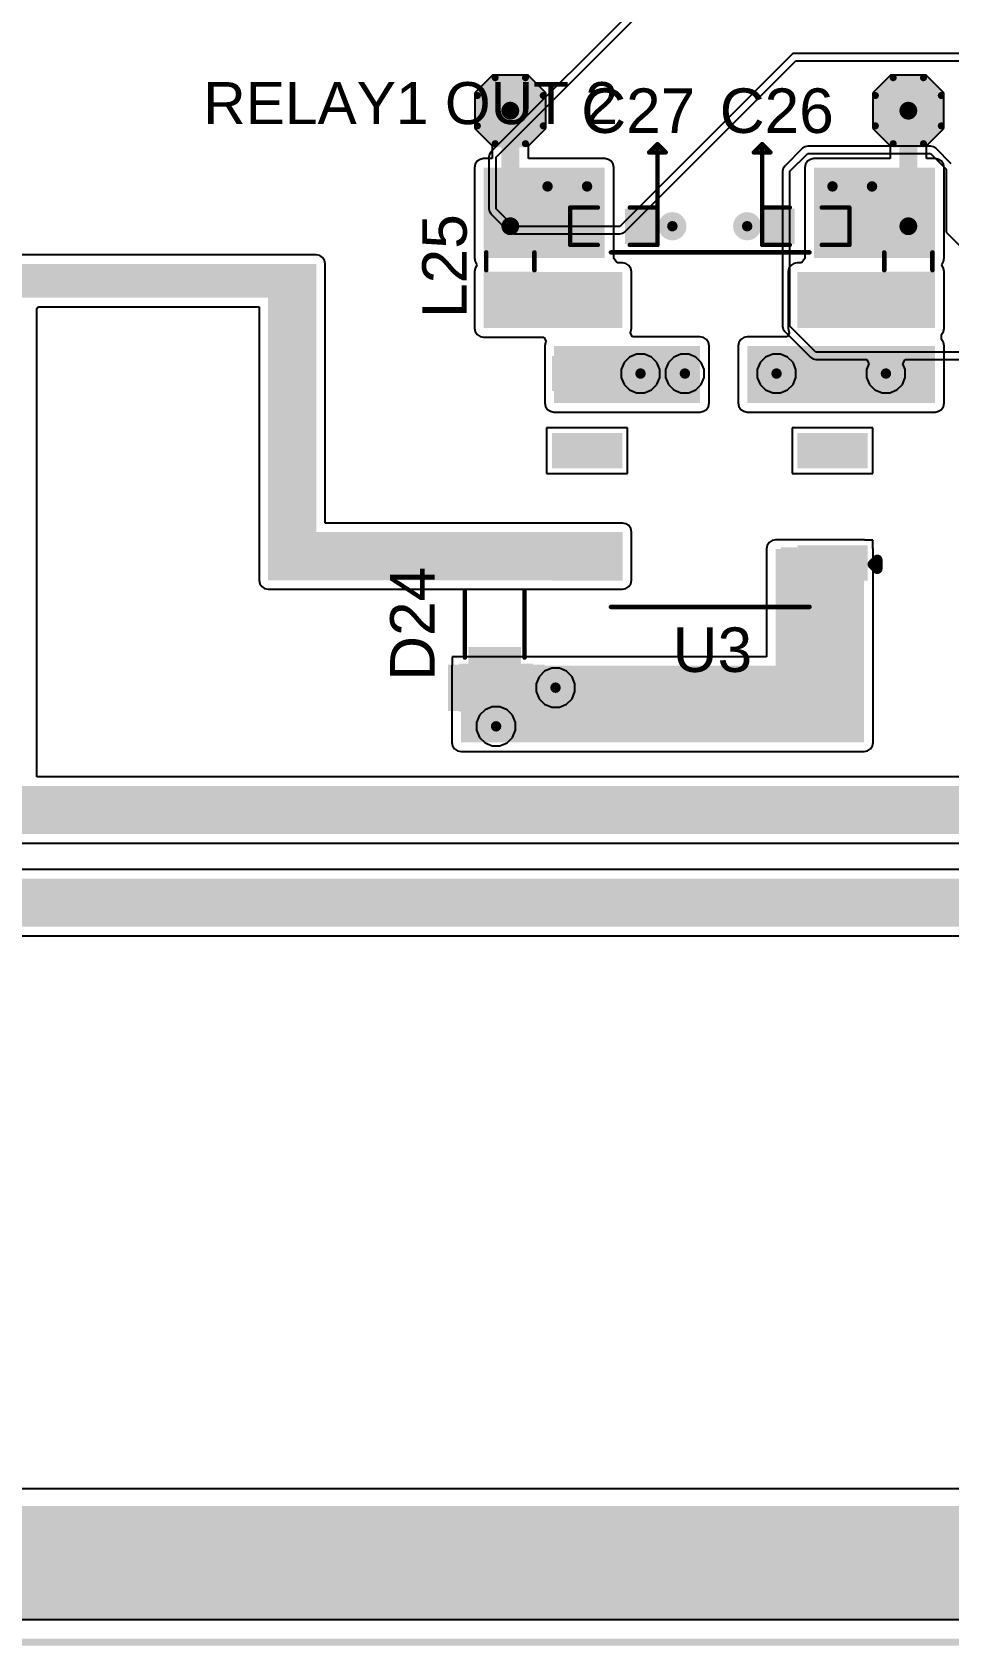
# Model space of a CAD drawing. Header units: millimetres. Extents: x 0 to 174, y 0 to 132.
# Drawn here: x 59.03 to 85.18, y -0.1 to 45.9 of the extents above; entities that cross this region are included whole.
import ezdxf

# ---------------------------------------------------------------- set-up
doc = ezdxf.new("R2010")
doc.units = ezdxf.units.MM
for name, color, linetype in [('BottomLayer', 5, 'Continuous'), ('BottomSolder', 6, 'Continuous'), ('Mechanical2', 216, 'Continuous'), ('TopLayer', 1, 'Continuous'), ('TopOverlay', 2, 'Continuous'), ('TopPaste', 8, 'Continuous'), ('TopSolder', 216, 'Continuous'), ('ViaHoleLayer', 16, 'Continuous')]:
    doc.layers.add(name, color=color, linetype=linetype)
doc.styles.add('Arial', font='', dxfattribs={"height": 0.2})
doc.styles.get('Arial').set_extended_font_data('Arial')

# ---------------------------------------------------------------- blocks, each defined once
blk = doc.blocks.new('G6K_2F_Y_DC12_10')
at = {"layer": 'TopLayer'}
for points in [[(-4.4, 3.4), (-4.4, 4.2), (-2.6, 4.2), (-2.6, 3.4)], [(2.6, 3.4), (2.6, 4.2), (4.4, 4.2), (4.4, 3.4)], [(-4.4, 0.2), (-4.4, 1), (-2.6, 1), (-2.6, 0.2)], [(2.6, 0.2), (2.6, 1), (4.4, 1), (4.4, 0.2)], [(-4.4, -2), (-4.4, -1.2), (-2.6, -1.2), (-2.6, -2)], [(2.6, -2), (2.6, -1.2), (4.4, -1.2), (4.4, -2)], [(-4.4, -4.2), (-4.4, -3.4), (-2.6, -3.4), (-2.6, -4.2)], [(2.6, -4.2), (2.6, -3.4), (4.4, -3.4), (4.4, -4.2)]]:
    blk.add_hatch(color=1, dxfattribs=at).paths.add_polyline_path(points)
at = {"layer": 'TopOverlay'}
blk.add_hatch(color=2, dxfattribs=at).paths.add_polyline_path([(-2.489, 3.353), (-2.032, 3.353), (-2.032, 4.267), (-2.489, 4.267)])
at = {"layer": 'TopPaste'}
for points in [[(-4.4, 3.4), (-4.4, 4.2), (-2.6, 4.2), (-2.6, 3.4)], [(2.6, 3.4), (2.6, 4.2), (4.4, 4.2), (4.4, 3.4)], [(-4.4, 0.2), (-4.4, 1), (-2.6, 1), (-2.6, 0.2)], [(2.6, 0.2), (2.6, 1), (4.4, 1), (4.4, 0.2)], [(-4.4, -2), (-4.4, -1.2), (-2.6, -1.2), (-2.6, -2)], [(2.6, -2), (2.6, -1.2), (4.4, -1.2), (4.4, -2)], [(-4.4, -4.2), (-4.4, -3.4), (-2.6, -3.4), (-2.6, -4.2)], [(2.6, -4.2), (2.6, -3.4), (4.4, -3.4), (4.4, -4.2)]]:
    blk.add_hatch(color=8, dxfattribs=at).paths.add_polyline_path(points)
at = {"layer": 'TopSolder'}
for points in [[(-4.502, 3.298), (-4.502, 4.302), (-2.498, 4.302), (-2.498, 3.298)], [(2.498, 3.298), (2.498, 4.302), (4.502, 4.302), (4.502, 3.298)], [(-4.502, 0.098), (-4.502, 1.102), (-2.498, 1.102), (-2.498, 0.098)], [(2.498, 0.098), (2.498, 1.102), (4.502, 1.102), (4.502, 0.098)], [(-4.502, -2.102), (-4.502, -1.098), (-2.498, -1.098), (-2.498, -2.102)], [(2.498, -2.102), (2.498, -1.098), (4.502, -1.098), (4.502, -2.102)], [(-4.502, -4.302), (-4.502, -3.298), (-2.498, -3.298), (-2.498, -4.302)], [(2.498, -4.302), (2.498, -3.298), (4.502, -3.298), (4.502, -4.302)]]:
    blk.add_hatch(color=216, dxfattribs=at).paths.add_polyline_path(points)
at = {"layer": 'TopOverlay'}
for points, const_width in [([(2.819, 5.055), (-2.845, 5.055)], 0.127), ([(-4.651, 3.838), (-4.778, 3.965)], 0.3), ([(-4.778, 3.965), (-4.778, 3.711)], 0.3), ([(-4.651, 3.838), (-4.778, 3.711)], 0.3), ([(2.819, -5.055), (-2.845, -5.055)], 0.127)]:
    blk.add_lwpolyline(points, dxfattribs=dict(at, const_width=const_width))
for points, const_width in [([(-2.877, 5.055, 1), (-2.813, 5.055, 1)], 0.0635), ([(2.788, 5.055, 1), (2.851, 5.055, 1)], 0.0635), ([(-4.853, 3.965, 1), (-4.703, 3.965, 1)], 0.15), ([(-4.853, 3.965, 1), (-4.703, 3.965, 1)], 0.15), ([(-4.853, 3.711, 1), (-4.703, 3.711, 1)], 0.15), ([(-4.853, 3.711, 1), (-4.703, 3.711, 1)], 0.15), ([(-4.726, 3.838, 1), (-4.576, 3.838, 1)], 0.15), ([(-4.726, 3.838, 1), (-4.576, 3.838, 1)], 0.15), ([(-2.877, -5.055, 1), (-2.813, -5.055, 1)], 0.0635), ([(2.788, -5.055, 1), (2.851, -5.055, 1)], 0.0635)]:
    blk.add_lwpolyline(points, format="xyb", close=True, dxfattribs=dict(at, const_width=const_width))
blk = doc.blocks.new('T__________25')
at = {"layer": 'TopLayer'}
blk.add_hatch(color=1, dxfattribs=at).paths.add_polyline_path([(0.381, 0.762), (-0.381, 0.762), (-0.762, 0.381), (-0.762, -0.381), (-0.381, -0.762), (0.381, -0.762), (0.762, -0.381), (0.762, 0.381)])
at = {"layer": 'TopPaste'}
blk.add_hatch(color=8, dxfattribs=at).paths.add_polyline_path([(0.381, 0.762), (-0.381, 0.762), (-0.762, 0.381), (-0.762, -0.381), (-0.381, -0.762), (0.381, -0.762), (0.762, -0.381), (0.762, 0.381)])
at = {"layer": 'TopSolder'}
blk.add_hatch(color=216, dxfattribs=at).paths.add_polyline_path([(0.432, 0.864), (-0.432, 0.864), (-0.864, 0.432), (-0.864, -0.432), (-0.432, -0.864), (0.432, -0.864), (0.864, -0.432), (0.864, 0.432)])
at = {"layer": 'TopOverlay', "const_width": 0.2}
for points in [[(-0.94, 0.432), (-0.432, 0.94)], [(-0.432, 0.94), (0.432, 0.94)], [(0.432, 0.94), (0.94, 0.432)], [(-0.94, -0.432), (-0.94, 0.432)], [(0.94, -0.432), (0.94, 0.432)], [(-0.94, -0.432), (-0.432, -0.94)], [(0.432, -0.94), (0.94, -0.432)], [(-0.432, -0.94), (0.432, -0.94)]]:
    blk.add_lwpolyline(points, dxfattribs=at)
at = {"layer": 'TopOverlay', "const_width": 0.1}
for points in [[(-0.482, 0.94, 1), (-0.382, 0.94, 1)], [(-0.482, 0.94, 1), (-0.382, 0.94, 1)], [(0.382, 0.94, 1), (0.482, 0.94, 1)], [(0.382, 0.94, 1), (0.482, 0.94, 1)], [(-0.99, 0.432, 1), (-0.89, 0.432, 1)], [(-0.99, 0.432, 1), (-0.89, 0.432, 1)], [(0.89, 0.432, 1), (0.99, 0.432, 1)], [(0.89, 0.432, 1), (0.99, 0.432, 1)], [(-0.99, -0.432, 1), (-0.89, -0.432, 1)], [(-0.99, -0.432, 1), (-0.89, -0.432, 1)], [(0.89, -0.432, 1), (0.99, -0.432, 1)], [(0.89, -0.432, 1), (0.99, -0.432, 1)], [(-0.482, -0.94, 1), (-0.382, -0.94, 1)], [(-0.482, -0.94, 1), (-0.382, -0.94, 1)], [(0.382, -0.94, 1), (0.482, -0.94, 1)], [(0.382, -0.94, 1), (0.482, -0.94, 1)]]:
    blk.add_lwpolyline(points, format="xyb", close=True, dxfattribs=at)
blk = doc.blocks.new('T__________28')
at = {"layer": 'TopLayer'}
blk.add_hatch(color=1, dxfattribs=at).paths.add_polyline_path([(0.381, 0.762), (-0.381, 0.762), (-0.762, 0.381), (-0.762, -0.381), (-0.381, -0.762), (0.381, -0.762), (0.762, -0.381), (0.762, 0.381)])
at = {"layer": 'TopPaste'}
blk.add_hatch(color=8, dxfattribs=at).paths.add_polyline_path([(0.381, 0.762), (-0.381, 0.762), (-0.762, 0.381), (-0.762, -0.381), (-0.381, -0.762), (0.381, -0.762), (0.762, -0.381), (0.762, 0.381)])
at = {"layer": 'TopSolder'}
blk.add_hatch(color=216, dxfattribs=at).paths.add_polyline_path([(0.432, 0.864), (-0.432, 0.864), (-0.864, 0.432), (-0.864, -0.432), (-0.432, -0.864), (0.432, -0.864), (0.864, -0.432), (0.864, 0.432)])
at = {"layer": 'TopOverlay', "const_width": 0.2}
for points in [[(-0.94, 0.432), (-0.432, 0.94)], [(-0.432, 0.94), (0.432, 0.94)], [(0.432, 0.94), (0.94, 0.432)], [(-0.94, -0.432), (-0.94, 0.432)], [(0.94, -0.432), (0.94, 0.432)], [(-0.94, -0.432), (-0.432, -0.94)], [(0.432, -0.94), (0.94, -0.432)], [(-0.432, -0.94), (0.432, -0.94)]]:
    blk.add_lwpolyline(points, dxfattribs=at)
at = {"layer": 'TopOverlay', "const_width": 0.1}
for points in [[(-0.482, 0.94, 1), (-0.382, 0.94, 1)], [(-0.482, 0.94, 1), (-0.382, 0.94, 1)], [(0.382, 0.94, 1), (0.482, 0.94, 1)], [(0.382, 0.94, 1), (0.482, 0.94, 1)], [(-0.99, 0.432, 1), (-0.89, 0.432, 1)], [(-0.99, 0.432, 1), (-0.89, 0.432, 1)], [(0.89, 0.432, 1), (0.99, 0.432, 1)], [(0.89, 0.432, 1), (0.99, 0.432, 1)], [(-0.99, -0.432, 1), (-0.89, -0.432, 1)], [(-0.99, -0.432, 1), (-0.89, -0.432, 1)], [(0.89, -0.432, 1), (0.99, -0.432, 1)], [(0.89, -0.432, 1), (0.99, -0.432, 1)], [(-0.482, -0.94, 1), (-0.382, -0.94, 1)], [(-0.482, -0.94, 1), (-0.382, -0.94, 1)], [(0.382, -0.94, 1), (0.482, -0.94, 1)], [(0.382, -0.94, 1), (0.482, -0.94, 1)]]:
    blk.add_lwpolyline(points, format="xyb", close=True, dxfattribs=at)
blk = doc.blocks.new('I___0805_58')
at = {"layer": 'TopLayer'}
for points in [[(-1.6, 0.66), (-0.4, 0.66), (-0.4, -0.66), (-1.6, -0.66)], [(0.4, 0.66), (1.6, 0.66), (1.6, -0.66), (0.4, -0.66)]]:
    blk.add_hatch(color=1, dxfattribs=at).paths.add_polyline_path(points)
at = {"layer": 'TopPaste'}
for points in [[(-1.6, 0.66), (-0.4, 0.66), (-0.4, -0.66), (-1.6, -0.66)], [(0.4, 0.66), (1.6, 0.66), (1.6, -0.66), (0.4, -0.66)]]:
    blk.add_hatch(color=8, dxfattribs=at).paths.add_polyline_path(points)
at = {"layer": 'TopSolder'}
for points in [[(-1.702, 0.762), (-0.298, 0.762), (-0.298, -0.762), (-1.702, -0.762)], [(0.298, 0.762), (1.702, 0.762), (1.702, -0.762), (0.298, -0.762)]]:
    blk.add_hatch(color=216, dxfattribs=at).paths.add_polyline_path(points)
at = {"layer": 'TopOverlay', "const_width": 0.127}
for points in [[(-0.254, 0.686), (0.254, 0.686)], [(-0.254, -0.686), (0.254, -0.686)]]:
    blk.add_lwpolyline(points, dxfattribs=at)
at = {"layer": 'TopOverlay', "const_width": 0.0635}
for points in [[(-0.286, 0.686, 1), (-0.222, 0.686, 1)], [(0.222, 0.686, 1), (0.286, 0.686, 1)], [(-0.286, -0.686, 1), (-0.222, -0.686, 1)], [(0.222, -0.686, 1), (0.286, -0.686, 1)]]:
    blk.add_lwpolyline(points, format="xyb", close=True, dxfattribs=at)
blk = doc.blocks.new('I___0805_59')
at = {"layer": 'TopLayer'}
for points in [[(-1.6, 0.66), (-0.4, 0.66), (-0.4, -0.66), (-1.6, -0.66)], [(0.4, 0.66), (1.6, 0.66), (1.6, -0.66), (0.4, -0.66)]]:
    blk.add_hatch(color=1, dxfattribs=at).paths.add_polyline_path(points)
at = {"layer": 'TopPaste'}
for points in [[(-1.6, 0.66), (-0.4, 0.66), (-0.4, -0.66), (-1.6, -0.66)], [(0.4, 0.66), (1.6, 0.66), (1.6, -0.66), (0.4, -0.66)]]:
    blk.add_hatch(color=8, dxfattribs=at).paths.add_polyline_path(points)
at = {"layer": 'TopSolder'}
for points in [[(-1.702, 0.762), (-0.298, 0.762), (-0.298, -0.762), (-1.702, -0.762)], [(0.298, 0.762), (1.702, 0.762), (1.702, -0.762), (0.298, -0.762)]]:
    blk.add_hatch(color=216, dxfattribs=at).paths.add_polyline_path(points)
at = {"layer": 'TopOverlay', "const_width": 0.127}
for points in [[(-0.254, 0.686), (0.254, 0.686)], [(-0.254, -0.686), (0.254, -0.686)]]:
    blk.add_lwpolyline(points, dxfattribs=at)
at = {"layer": 'TopOverlay', "const_width": 0.0635}
for points in [[(-0.286, 0.686, 1), (-0.222, 0.686, 1)], [(0.222, 0.686, 1), (0.286, 0.686, 1)], [(-0.286, -0.686, 1), (-0.222, -0.686, 1)], [(0.222, -0.686, 1), (0.286, -0.686, 1)]]:
    blk.add_lwpolyline(points, format="xyb", close=True, dxfattribs=at)
blk = doc.blocks.new('SOD_80_M___MELF_72')
at = {"layer": 'TopLayer'}
for points in [[(-1.25, -1), (-2.5, -1), (-2.5, 1), (-1.25, 1)], [(2.5, -1), (1.25, -1), (1.25, 1), (2.5, 1)]]:
    blk.add_hatch(color=1, dxfattribs=at).paths.add_polyline_path(points)
at = {"layer": 'TopOverlay'}
for points in [[(-2.54, 1.041), (-1.22, 1.041), (-1.22, 1.372), (-2.54, 1.372)], [(-1.194, -0.711), (-0.712, -0.711), (-0.712, 0.787), (-1.194, 0.787)], [(-2.54, -1.372), (-1.22, -1.372), (-1.22, -1.041), (-2.54, -1.041)]]:
    blk.add_hatch(color=2, dxfattribs=at).paths.add_polyline_path(points)
at = {"layer": 'TopPaste'}
for points in [[(-1.25, -1), (-2.5, -1), (-2.5, 1), (-1.25, 1)], [(2.5, -1), (1.25, -1), (1.25, 1), (2.5, 1)]]:
    blk.add_hatch(color=8, dxfattribs=at).paths.add_polyline_path(points)
at = {"layer": 'TopSolder'}
for points in [[(-1.195, -1.055), (-2.555, -1.055), (-2.555, 1.055), (-1.195, 1.055)], [(2.555, -1.055), (1.195, -1.055), (1.195, 1.055), (2.555, 1.055)]]:
    blk.add_hatch(color=216, dxfattribs=at).paths.add_polyline_path(points)
at = {"layer": 'TopOverlay', "const_width": 0.127}
for points in [[(-1.016, 0.889), (0.889, 0.889)], [(-1.016, -0.813), (0.889, -0.813)]]:
    blk.add_lwpolyline(points, dxfattribs=at)
at = {"layer": 'TopOverlay', "const_width": 0.0635}
for points in [[(-1.048, 0.889, 1), (-0.984, 0.889, 1)], [(0.857, 0.889, 1), (0.921, 0.889, 1)], [(-1.048, -0.813, 1), (-0.984, -0.813, 1)], [(0.857, -0.813, 1), (0.921, -0.813, 1)]]:
    blk.add_lwpolyline(points, format="xyb", close=True, dxfattribs=at)
blk = doc.blocks.new('C___0603_84')
at = {"layer": 'TopLayer'}
for points in [[(-0.381, 0.445), (-0.381, -0.445), (-1.143, -0.445), (-1.143, 0.445)], [(1.143, 0.445), (1.143, -0.445), (0.381, -0.445), (0.381, 0.445)]]:
    blk.add_hatch(color=1, dxfattribs=at).paths.add_polyline_path(points)
at = {"layer": 'TopPaste'}
for points in [[(-0.381, 0.445), (-0.381, -0.445), (-1.143, -0.445), (-1.143, 0.445)], [(1.143, 0.445), (1.143, -0.445), (0.381, -0.445), (0.381, 0.445)]]:
    blk.add_hatch(color=8, dxfattribs=at).paths.add_polyline_path(points)
at = {"layer": 'TopSolder'}
for points in [[(-0.321, 0.504), (-0.321, -0.504), (-1.203, -0.504), (-1.203, 0.504)], [(1.203, 0.504), (1.203, -0.504), (0.321, -0.504), (0.321, 0.504)]]:
    blk.add_hatch(color=216, dxfattribs=at).paths.add_polyline_path(points)
at = {"layer": 'TopOverlay', "const_width": 0.127}
for points in [[(-1.245, -0.533), (-1.245, 0.533)], [(-1.245, 0.533), (-0.457, 0.533)], [(0.457, 0.533), (1.245, 0.533)], [(1.245, -0.533), (1.245, 0.533)], [(-1.245, -0.533), (-0.457, -0.533)], [(0.457, -0.533), (1.245, -0.533)]]:
    blk.add_lwpolyline(points, dxfattribs=at)
at = {"layer": 'TopOverlay', "const_width": 0.0635}
for points in [[(-1.276, 0.533, 1), (-1.213, 0.533, 1)], [(-1.276, 0.533, 1), (-1.213, 0.533, 1)], [(-0.489, 0.533, 1), (-0.425, 0.533, 1)], [(0.425, 0.533, 1), (0.489, 0.533, 1)], [(1.213, 0.533, 1), (1.276, 0.533, 1)], [(1.213, 0.533, 1), (1.276, 0.533, 1)], [(-1.276, -0.533, 1), (-1.213, -0.533, 1)], [(-1.276, -0.533, 1), (-1.213, -0.533, 1)], [(-0.489, -0.533, 1), (-0.425, -0.533, 1)], [(0.425, -0.533, 1), (0.489, -0.533, 1)], [(1.213, -0.533, 1), (1.276, -0.533, 1)], [(1.213, -0.533, 1), (1.276, -0.533, 1)]]:
    blk.add_lwpolyline(points, format="xyb", close=True, dxfattribs=at)
blk = doc.blocks.new('C___0603_85')
at = {"layer": 'TopLayer'}
for points in [[(-0.381, 0.445), (-0.381, -0.445), (-1.143, -0.445), (-1.143, 0.445)], [(1.143, 0.445), (1.143, -0.445), (0.381, -0.445), (0.381, 0.445)]]:
    blk.add_hatch(color=1, dxfattribs=at).paths.add_polyline_path(points)
at = {"layer": 'TopPaste'}
for points in [[(-0.381, 0.445), (-0.381, -0.445), (-1.143, -0.445), (-1.143, 0.445)], [(1.143, 0.445), (1.143, -0.445), (0.381, -0.445), (0.381, 0.445)]]:
    blk.add_hatch(color=8, dxfattribs=at).paths.add_polyline_path(points)
at = {"layer": 'TopSolder'}
for points in [[(-0.321, 0.504), (-0.321, -0.504), (-1.203, -0.504), (-1.203, 0.504)], [(1.203, 0.504), (1.203, -0.504), (0.321, -0.504), (0.321, 0.504)]]:
    blk.add_hatch(color=216, dxfattribs=at).paths.add_polyline_path(points)
at = {"layer": 'TopOverlay', "const_width": 0.127}
for points in [[(-1.245, 0.533), (-1.245, -0.533)], [(-0.457, 0.533), (-1.245, 0.533)], [(1.245, 0.533), (0.457, 0.533)], [(1.245, 0.533), (1.245, -0.533)], [(-0.457, -0.533), (-1.245, -0.533)], [(1.245, -0.533), (0.457, -0.533)]]:
    blk.add_lwpolyline(points, dxfattribs=at)
at = {"layer": 'TopOverlay', "const_width": 0.0635}
for points in [[(-1.276, 0.533, 1), (-1.213, 0.533, 1)], [(-1.276, 0.533, 1), (-1.213, 0.533, 1)], [(-0.489, 0.533, 1), (-0.425, 0.533, 1)], [(0.425, 0.533, 1), (0.489, 0.533, 1)], [(1.213, 0.533, 1), (1.276, 0.533, 1)], [(1.213, 0.533, 1), (1.276, 0.533, 1)], [(-1.276, -0.533, 1), (-1.213, -0.533, 1)], [(-1.276, -0.533, 1), (-1.213, -0.533, 1)], [(-0.489, -0.533, 1), (-0.425, -0.533, 1)], [(0.425, -0.533, 1), (0.489, -0.533, 1)], [(1.213, -0.533, 1), (1.276, -0.533, 1)], [(1.213, -0.533, 1), (1.276, -0.533, 1)]]:
    blk.add_lwpolyline(points, format="xyb", close=True, dxfattribs=at)

msp = doc.modelspace()

# ---------------------------------------------------------------- hatches: boundary and pattern name
at = {"layer": 'BottomLayer'}
h = msp.add_hatch(color=5, dxfattribs=at)
edge = h.paths.add_edge_path()
edge.add_arc((73.731, 41.504), 0.3, 0, 360)
h = msp.add_hatch(color=5, dxfattribs=at)
edge = h.paths.add_edge_path()
edge.add_arc((74.859, 41.504), 0.3, 0, 360)
h = msp.add_hatch(color=5, dxfattribs=at)
edge = h.paths.add_edge_path()
edge.add_arc((81.859, 41.504), 0.3, 0, 360)
h = msp.add_hatch(color=5, dxfattribs=at)
edge = h.paths.add_edge_path()
edge.add_arc((82.987, 41.504), 0.3, 0, 360)
h = msp.add_hatch(color=5, dxfattribs=at)
edge = h.paths.add_edge_path()
edge.add_arc((77.292, 40.369), 0.3, 0, 360)
h = msp.add_hatch(color=5, dxfattribs=at)
edge = h.paths.add_edge_path()
edge.add_arc((79.426, 40.369), 0.3, 0, 360)
h = msp.add_hatch(color=5, dxfattribs=at)
edge = h.paths.add_edge_path()
edge.add_arc((76.383, 36.169), 0.3, 0, 360)
h = msp.add_hatch(color=5, dxfattribs=at)
edge = h.paths.add_edge_path()
edge.add_arc((77.648, 36.17), 0.3, 0, 360)
h = msp.add_hatch(color=5, dxfattribs=at)
edge = h.paths.add_edge_path()
edge.add_arc((80.263, 36.169), 0.3, 0, 360)
h = msp.add_hatch(color=5, dxfattribs=at)
edge = h.paths.add_edge_path()
edge.add_arc((83.383, 36.169), 0.3, 0, 360)
h = msp.add_hatch(color=5, dxfattribs=at)
edge = h.paths.add_edge_path()
edge.add_arc((73.959, 27.213), 0.3, 0, 360)
h = msp.add_hatch(color=5, dxfattribs=at)
edge = h.paths.add_edge_path()
edge.add_arc((72.263, 26.111), 0.3, 0, 360)
at = {"layer": 'BottomSolder'}
h = msp.add_hatch(color=6, dxfattribs=at)
edge = h.paths.add_edge_path()
edge.add_arc((73.731, 41.504), 0.402, 0, 360)
h = msp.add_hatch(color=6, dxfattribs=at)
edge = h.paths.add_edge_path()
edge.add_arc((74.859, 41.504), 0.402, 0, 360)
h = msp.add_hatch(color=6, dxfattribs=at)
edge = h.paths.add_edge_path()
edge.add_arc((81.859, 41.504), 0.402, 0, 360)
h = msp.add_hatch(color=6, dxfattribs=at)
edge = h.paths.add_edge_path()
edge.add_arc((82.987, 41.504), 0.402, 0, 360)
h = msp.add_hatch(color=6, dxfattribs=at)
edge = h.paths.add_edge_path()
edge.add_arc((77.292, 40.369), 0.402, 0, 360)
h = msp.add_hatch(color=6, dxfattribs=at)
edge = h.paths.add_edge_path()
edge.add_arc((79.426, 40.369), 0.402, 0, 360)
h = msp.add_hatch(color=6, dxfattribs=at)
edge = h.paths.add_edge_path()
edge.add_arc((76.383, 36.169), 0.402, 0, 360)
h = msp.add_hatch(color=6, dxfattribs=at)
edge = h.paths.add_edge_path()
edge.add_arc((77.648, 36.17), 0.402, 0, 360)
h = msp.add_hatch(color=6, dxfattribs=at)
edge = h.paths.add_edge_path()
edge.add_arc((80.263, 36.169), 0.402, 0, 360)
h = msp.add_hatch(color=6, dxfattribs=at)
edge = h.paths.add_edge_path()
edge.add_arc((83.383, 36.169), 0.402, 0, 360)
h = msp.add_hatch(color=6, dxfattribs=at)
edge = h.paths.add_edge_path()
edge.add_arc((73.959, 27.213), 0.402, 0, 360)
h = msp.add_hatch(color=6, dxfattribs=at)
edge = h.paths.add_edge_path()
edge.add_arc((72.263, 26.111), 0.402, 0, 360)
at = {"layer": 'TopLayer'}
for points in [[(75.362, 42.037), (71.907, 42.037), (71.907, 39.465), (75.362, 39.465)], [(81.331, 39.465), (84.785, 39.465), (84.785, 42.037), (81.331, 42.037)], [(44.399, 38.329), (67.132, 38.329), (67.132, 39.294), (44.399, 39.294)], [(65.761, 30.277), (67.132, 30.277), (67.132, 39.294), (65.761, 39.294)], [(75.865, 39.065), (71.907, 39.065), (71.907, 37.465), (75.865, 37.465)], [(80.853, 37.465), (84.785, 37.465), (84.785, 39.065), (80.853, 39.065)], [(73.914, 35.331), (78.08, 35.331), (78.08, 36.957), (73.914, 36.957)], [(79.426, 35.331), (84.785, 35.331), (84.785, 36.957), (79.426, 36.957)], [(65.761, 30.277), (75.87, 30.277), (75.87, 31.648), (65.761, 31.648)], [(80.239, 25.654), (82.759, 25.654), (82.759, 31.169), (80.239, 31.169)], [(71.263, 25.654), (82.759, 25.654), (82.759, 27.838), (71.263, 27.838)], [(57.531, 23.038), (106.573, 23.038), (106.573, 24.409), (57.531, 24.409)], [(48.412, 20.396), (131.175, 20.396), (131.175, 21.768), (48.412, 21.768)], [(0.94, 0.635), (159.334, 0.635), (159.334, 3.886), (0.94, 3.886)]]:
    msp.add_hatch(color=1, dxfattribs=at).paths.add_polyline_path(points)
h = msp.add_hatch(color=1, dxfattribs=at)
edge = h.paths.add_edge_path()
edge.add_arc((73.731, 41.504), 0.3, 0, 360)
h = msp.add_hatch(color=1, dxfattribs=at)
edge = h.paths.add_edge_path()
edge.add_arc((74.859, 41.504), 0.3, 0, 360)
h = msp.add_hatch(color=1, dxfattribs=at)
edge = h.paths.add_edge_path()
edge.add_arc((81.859, 41.504), 0.3, 0, 360)
h = msp.add_hatch(color=1, dxfattribs=at)
edge = h.paths.add_edge_path()
edge.add_arc((82.987, 41.504), 0.3, 0, 360)
h = msp.add_hatch(color=1, dxfattribs=at)
edge = h.paths.add_edge_path()
edge.add_arc((77.292, 40.369), 0.3, 0, 360)
h = msp.add_hatch(color=1, dxfattribs=at)
edge = h.paths.add_edge_path()
edge.add_arc((79.426, 40.369), 0.3, 0, 360)
h = msp.add_hatch(color=1, dxfattribs=at)
edge = h.paths.add_edge_path()
edge.add_arc((76.383, 36.169), 0.3, 0, 360)
h = msp.add_hatch(color=1, dxfattribs=at)
edge = h.paths.add_edge_path()
edge.add_arc((77.648, 36.17), 0.3, 0, 360)
h = msp.add_hatch(color=1, dxfattribs=at)
edge = h.paths.add_edge_path()
edge.add_arc((80.263, 36.169), 0.3, 0, 360)
h = msp.add_hatch(color=1, dxfattribs=at)
edge = h.paths.add_edge_path()
edge.add_arc((83.383, 36.169), 0.3, 0, 360)
h = msp.add_hatch(color=1, dxfattribs=at)
edge = h.paths.add_edge_path()
edge.add_arc((73.959, 27.213), 0.3, 0, 360)
h = msp.add_hatch(color=1, dxfattribs=at)
edge = h.paths.add_edge_path()
edge.add_arc((72.263, 26.111), 0.3, 0, 360)
at = {"layer": 'TopSolder'}
h = msp.add_hatch(color=216, dxfattribs=at)
edge = h.paths.add_edge_path()
edge.add_arc((73.731, 41.504), 0.402, 0, 360)
h = msp.add_hatch(color=216, dxfattribs=at)
edge = h.paths.add_edge_path()
edge.add_arc((74.859, 41.504), 0.402, 0, 360)
h = msp.add_hatch(color=216, dxfattribs=at)
edge = h.paths.add_edge_path()
edge.add_arc((81.859, 41.504), 0.402, 0, 360)
h = msp.add_hatch(color=216, dxfattribs=at)
edge = h.paths.add_edge_path()
edge.add_arc((82.987, 41.504), 0.402, 0, 360)
h = msp.add_hatch(color=216, dxfattribs=at)
edge = h.paths.add_edge_path()
edge.add_arc((77.292, 40.369), 0.402, 0, 360)
h = msp.add_hatch(color=216, dxfattribs=at)
edge = h.paths.add_edge_path()
edge.add_arc((79.426, 40.369), 0.402, 0, 360)
h = msp.add_hatch(color=216, dxfattribs=at)
edge = h.paths.add_edge_path()
edge.add_arc((76.383, 36.169), 0.402, 0, 360)
h = msp.add_hatch(color=216, dxfattribs=at)
edge = h.paths.add_edge_path()
edge.add_arc((77.648, 36.17), 0.402, 0, 360)
h = msp.add_hatch(color=216, dxfattribs=at)
edge = h.paths.add_edge_path()
edge.add_arc((80.263, 36.169), 0.402, 0, 360)
h = msp.add_hatch(color=216, dxfattribs=at)
edge = h.paths.add_edge_path()
edge.add_arc((83.383, 36.169), 0.402, 0, 360)
h = msp.add_hatch(color=216, dxfattribs=at)
edge = h.paths.add_edge_path()
edge.add_arc((73.959, 27.213), 0.402, 0, 360)
h = msp.add_hatch(color=216, dxfattribs=at)
edge = h.paths.add_edge_path()
edge.add_arc((72.263, 26.111), 0.402, 0, 360)
at = {"layer": 'ViaHoleLayer'}
h = msp.add_hatch(color=16, dxfattribs=at)
edge = h.paths.add_edge_path()
edge.add_arc((73.731, 41.504), 0.15, 0, 360)
h = msp.add_hatch(color=16, dxfattribs=at)
edge = h.paths.add_edge_path()
edge.add_arc((74.859, 41.504), 0.15, 0, 360)
h = msp.add_hatch(color=16, dxfattribs=at)
edge = h.paths.add_edge_path()
edge.add_arc((81.859, 41.504), 0.15, 0, 360)
h = msp.add_hatch(color=16, dxfattribs=at)
edge = h.paths.add_edge_path()
edge.add_arc((82.987, 41.504), 0.15, 0, 360)
h = msp.add_hatch(color=16, dxfattribs=at)
edge = h.paths.add_edge_path()
edge.add_arc((77.292, 40.369), 0.15, 0, 360)
h = msp.add_hatch(color=16, dxfattribs=at)
edge = h.paths.add_edge_path()
edge.add_arc((79.426, 40.369), 0.15, 0, 360)
h = msp.add_hatch(color=16, dxfattribs=at)
edge = h.paths.add_edge_path()
edge.add_arc((76.383, 36.169), 0.15, 0, 360)
h = msp.add_hatch(color=16, dxfattribs=at)
edge = h.paths.add_edge_path()
edge.add_arc((77.648, 36.17), 0.15, 0, 360)
h = msp.add_hatch(color=16, dxfattribs=at)
edge = h.paths.add_edge_path()
edge.add_arc((80.263, 36.169), 0.15, 0, 360)
h = msp.add_hatch(color=16, dxfattribs=at)
edge = h.paths.add_edge_path()
edge.add_arc((83.383, 36.169), 0.15, 0, 360)
h = msp.add_hatch(color=16, dxfattribs=at)
edge = h.paths.add_edge_path()
edge.add_arc((73.959, 27.213), 0.15, 0, 360)
h = msp.add_hatch(color=16, dxfattribs=at)
edge = h.paths.add_edge_path()
edge.add_arc((72.263, 26.111), 0.15, 0, 360)

# ---------------------------------------------------------------- linework, layer by layer
at = {"layer": 'BottomLayer'}
for p, q in [((79.292, 49.664), (72.117, 42.488)), ((72.263, 42.342), (79.438, 49.517)), ((80.727, 45.294), (75.794, 40.361)), ((75.94, 40.214), (80.813, 45.087)), ((96.87, 45.283), (80.727, 45.294)), ((80.813, 45.087), (96.87, 45.075)), ((72.072, 42.421), (72.056, 42.342)), ((72.056, 42.342), (72.056, 42.342)), ((72.056, 42.342), (72.056, 40.869)), ((72.117, 42.488), (72.072, 42.421)), ((72.263, 40.869), (72.263, 42.342)), ((81.006, 42.59), (80.499, 42.082)), ((80.645, 41.935), (81.153, 42.443)), ((81.006, 42.59), (81.006, 42.59)), ((81.074, 42.635), (81.006, 42.59)), ((81.153, 42.651), (81.074, 42.635)), ((84.658, 42.651), (81.153, 42.651)), ((81.153, 42.651), (81.153, 42.651)), ((81.153, 42.443), (84.658, 42.443)), ((84.737, 42.635), (84.658, 42.651)), ((84.658, 42.651), (84.658, 42.651)), ((84.658, 42.443), (85.103, 41.999)), ((84.805, 42.59), (84.737, 42.635)), ((85.249, 42.145), (84.805, 42.59)), ((80.454, 42.015), (80.438, 41.935)), ((80.438, 41.935), (80.438, 41.935)), ((80.438, 41.935), (80.438, 37.516)), ((80.499, 42.082), (80.454, 42.015)), ((80.645, 37.516), (80.645, 41.935)), ((85.103, 41.999), (85.103, 40.196)), ((72.056, 40.869), (72.056, 40.869)), ((72.056, 40.869), (72.072, 40.789)), ((72.072, 40.789), (72.117, 40.722)), ((72.117, 40.722), (72.117, 40.722)), ((72.117, 40.722), (72.625, 40.214)), ((72.771, 40.361), (72.263, 40.869)), ((72.625, 40.214), (72.692, 40.169)), ((72.692, 40.169), (72.771, 40.153)), ((75.794, 40.361), (72.771, 40.361)), ((72.771, 40.153), (72.771, 40.153)), ((72.771, 40.153), (75.794, 40.153)), ((75.794, 40.153), (75.873, 40.169)), ((75.873, 40.169), (75.94, 40.214)), ((75.94, 40.214), (75.94, 40.214)), ((85.103, 40.196), (85.725, 39.573)), ((80.438, 37.516), (80.438, 37.516)), ((80.438, 37.516), (80.454, 37.437)), ((80.454, 37.437), (80.499, 37.369)), ((80.499, 37.369), (81.235, 36.633)), ((81.382, 36.779), (80.645, 37.516)), ((75.913, 36.483), (75.829, 36.28)), ((76.069, 36.639), (75.913, 36.483)), ((76.273, 36.723), (76.069, 36.639)), ((76.493, 36.723), (76.273, 36.723)), ((76.697, 36.639), (76.493, 36.723)), ((76.853, 36.483), (76.697, 36.639)), ((76.937, 36.28), (76.853, 36.483)), ((77.178, 36.483), (77.094, 36.28)), ((77.334, 36.639), (77.178, 36.483)), ((77.538, 36.724), (77.334, 36.639)), ((77.758, 36.724), (77.538, 36.724)), ((77.962, 36.639), (77.758, 36.724)), ((78.117, 36.483), (77.962, 36.639)), ((78.202, 36.28), (78.117, 36.483)), ((79.793, 36.483), (79.709, 36.28)), ((79.949, 36.639), (79.793, 36.483)), ((80.153, 36.723), (79.949, 36.639)), ((80.373, 36.723), (80.153, 36.723)), ((80.577, 36.639), (80.373, 36.723)), ((80.733, 36.483), (80.577, 36.639)), ((80.817, 36.28), (80.733, 36.483)), ((81.235, 36.633), (81.302, 36.588)), ((81.302, 36.588), (81.382, 36.572)), ((146.609, 36.779), (81.382, 36.779)), ((81.382, 36.572), (81.382, 36.572)), ((81.382, 36.572), (82.836, 36.572)), ((82.898, 36.445), (82.829, 36.28)), ((82.836, 36.572), (82.898, 36.445)), ((83.868, 36.445), (83.93, 36.572)), ((83.937, 36.28), (83.868, 36.445)), ((83.93, 36.572), (102.175, 36.572)), ((75.829, 36.28), (75.829, 36.059)), ((75.829, 36.059), (75.913, 35.856)), ((76.853, 35.856), (76.937, 36.059)), ((76.937, 36.059), (76.937, 36.28)), ((77.094, 36.28), (77.094, 36.059)), ((77.094, 36.059), (77.178, 35.856)), ((78.117, 35.856), (78.202, 36.059)), ((78.202, 36.059), (78.202, 36.28)), ((79.709, 36.28), (79.709, 36.059)), ((79.709, 36.059), (79.793, 35.856)), ((80.733, 35.856), (80.817, 36.059)), ((80.817, 36.059), (80.817, 36.28)), ((82.829, 36.28), (82.829, 36.059)), ((82.829, 36.059), (82.913, 35.856)), ((83.853, 35.856), (83.937, 36.059)), ((83.937, 36.059), (83.937, 36.28)), ((75.913, 35.856), (76.069, 35.7)), ((76.069, 35.7), (76.273, 35.615)), ((76.273, 35.615), (76.493, 35.615)), ((76.493, 35.615), (76.697, 35.7)), ((76.697, 35.7), (76.853, 35.856)), ((77.178, 35.856), (77.334, 35.7)), ((77.334, 35.7), (77.538, 35.616)), ((77.538, 35.616), (77.758, 35.616)), ((77.758, 35.616), (77.962, 35.7)), ((77.962, 35.7), (78.117, 35.856)), ((79.793, 35.856), (79.949, 35.7)), ((79.949, 35.7), (80.153, 35.615)), ((80.153, 35.615), (80.373, 35.615)), ((80.373, 35.615), (80.577, 35.7)), ((80.577, 35.7), (80.733, 35.856)), ((82.913, 35.856), (83.069, 35.7)), ((83.069, 35.7), (83.273, 35.615)), ((83.273, 35.615), (83.493, 35.615)), ((83.493, 35.615), (83.697, 35.7)), ((83.697, 35.7), (83.853, 35.856)), ((73.645, 27.682), (73.489, 27.526)), ((73.849, 27.767), (73.645, 27.682)), ((74.069, 27.767), (73.849, 27.767)), ((74.273, 27.682), (74.069, 27.767)), ((74.429, 27.526), (74.273, 27.682)), ((73.489, 27.526), (73.405, 27.323)), ((73.405, 27.323), (73.405, 27.102)), ((74.513, 27.323), (74.429, 27.526)), ((74.513, 27.102), (74.513, 27.323)), ((73.405, 27.102), (73.489, 26.899)), ((73.489, 26.899), (73.645, 26.743)), ((73.645, 26.743), (73.849, 26.659)), ((74.069, 26.659), (74.273, 26.743)), ((74.273, 26.743), (74.429, 26.899)), ((74.429, 26.899), (74.513, 27.102)), ((71.793, 26.425), (71.709, 26.221)), ((71.709, 26.221), (71.709, 26.001)), ((71.949, 26.581), (71.793, 26.425)), ((72.153, 26.665), (71.949, 26.581)), ((72.373, 26.665), (72.153, 26.665)), ((72.577, 26.581), (72.373, 26.665)), ((72.733, 26.425), (72.577, 26.581)), ((72.817, 26.221), (72.733, 26.425)), ((72.817, 26.001), (72.817, 26.221)), ((73.849, 26.659), (74.069, 26.659)), ((71.709, 26.001), (71.793, 25.797)), ((71.793, 25.797), (71.949, 25.642)), ((72.577, 25.642), (72.733, 25.797)), ((72.733, 25.797), (72.817, 26.001)), ((71.949, 25.642), (72.153, 25.557)), ((72.153, 25.557), (72.373, 25.557)), ((72.373, 25.557), (72.577, 25.642)), ((154.584, 0.635), (5.416, 0.635))]:
    msp.add_line(p, q, dxfattribs=at)
at = {"layer": 'Mechanical2', "const_width": 0.203}
msp.add_lwpolyline([(0, 0), (160, 0)], dxfattribs=at)
at = {"layer": 'TopLayer'}
for p, q in [((72.161, 44.679), (71.653, 44.171)), ((73.177, 44.679), (72.161, 44.679)), ((73.685, 44.171), (73.177, 44.679)), ((83.515, 44.679), (83.007, 44.171)), ((84.531, 44.679), (83.515, 44.679)), ((85.039, 44.171), (84.531, 44.679)), ((71.653, 44.171), (71.653, 43.155)), ((73.685, 43.155), (73.685, 44.171)), ((83.007, 44.171), (83.007, 43.155)), ((85.039, 43.155), (85.039, 44.171)), ((71.653, 43.155), (72.151, 42.657)), ((73.187, 42.657), (73.685, 43.155)), ((83.007, 43.155), (83.505, 42.657)), ((84.541, 42.657), (85.039, 43.155)), ((72.151, 42.657), (72.151, 42.296)), ((73.187, 42.296), (73.187, 42.657)), ((83.505, 42.657), (83.505, 42.296)), ((84.541, 42.296), (84.541, 42.657)), ((71.668, 42.136), (71.648, 42.037)), ((71.648, 42.037), (71.648, 39.465)), ((71.724, 42.22), (71.668, 42.136)), ((71.808, 42.276), (71.724, 42.22)), ((71.907, 42.296), (71.808, 42.276)), ((72.151, 42.296), (71.907, 42.296)), ((75.362, 42.296), (73.187, 42.296)), ((75.461, 42.276), (75.362, 42.296)), ((75.545, 42.22), (75.461, 42.276)), ((75.601, 42.136), (75.545, 42.22)), ((75.621, 42.037), (75.601, 42.136)), ((75.621, 39.465), (75.621, 42.037)), ((81.092, 42.136), (81.072, 42.037)), ((81.072, 42.037), (81.072, 39.465)), ((81.148, 42.22), (81.092, 42.136)), ((81.232, 42.276), (81.148, 42.22)), ((81.331, 42.296), (81.232, 42.276)), ((83.505, 42.296), (81.331, 42.296)), ((84.785, 42.296), (84.541, 42.296)), ((84.884, 42.276), (84.785, 42.296)), ((84.968, 42.22), (84.884, 42.276)), ((85.024, 42.136), (84.968, 42.22)), ((85.044, 42.037), (85.024, 42.136)), ((85.044, 39.465), (85.044, 42.037)), ((67.132, 39.553), (44.399, 39.553)), ((67.231, 39.533), (67.132, 39.553)), ((67.315, 39.477), (67.231, 39.533)), ((67.371, 39.393), (67.315, 39.477)), ((67.391, 39.294), (67.371, 39.393)), ((67.391, 31.907), (67.391, 39.294)), ((71.648, 39.465), (71.668, 39.366)), ((71.668, 39.164), (71.648, 39.065)), ((71.668, 39.366), (71.669, 39.364)), ((71.669, 39.166), (71.668, 39.164)), ((71.669, 39.364), (71.716, 39.265)), ((71.716, 39.265), (71.669, 39.166)), ((75.618, 39.451), (75.621, 39.465)), ((75.714, 39.324), (75.618, 39.451)), ((75.865, 39.324), (75.714, 39.324)), ((75.964, 39.304), (75.865, 39.324)), ((76.048, 39.248), (75.964, 39.304)), ((76.104, 39.164), (76.048, 39.248)), ((76.124, 39.065), (76.104, 39.164)), ((80.614, 39.164), (80.594, 39.065)), ((80.67, 39.248), (80.614, 39.164)), ((80.754, 39.304), (80.67, 39.248)), ((80.853, 39.324), (80.754, 39.304)), ((80.978, 39.324), (80.853, 39.324)), ((81.075, 39.451), (80.978, 39.324)), ((81.072, 39.465), (81.075, 39.451)), ((84.976, 39.265), (85.023, 39.364)), ((85.023, 39.166), (84.976, 39.265)), ((85.023, 39.364), (85.024, 39.366)), ((85.024, 39.164), (85.023, 39.166)), ((85.024, 39.366), (85.044, 39.465)), ((85.044, 39.065), (85.024, 39.164)), ((71.648, 39.065), (71.648, 37.465)), ((76.124, 37.465), (76.124, 39.065)), ((80.594, 39.065), (80.594, 37.465)), ((85.044, 37.465), (85.044, 39.065)), ((59.162, 38.024), (59.199, 38.07)), ((59.162, 24.668), (59.162, 38.024)), ((59.199, 38.07), (65.502, 38.07)), ((65.502, 38.07), (65.502, 31.648)), ((71.648, 37.465), (71.668, 37.366)), ((71.668, 37.366), (71.724, 37.282)), ((71.724, 37.282), (71.808, 37.226)), ((76.089, 37.343), (76.104, 37.366)), ((76.156, 37.216), (76.089, 37.343)), ((76.104, 37.366), (76.124, 37.465)), ((80.629, 37.343), (80.562, 37.216)), ((80.594, 37.465), (80.614, 37.366)), ((80.614, 37.366), (80.629, 37.343)), ((84.968, 37.282), (85.024, 37.366)), ((84.968, 37.14), (84.968, 37.282)), ((85.024, 37.366), (85.044, 37.465)), ((71.808, 37.226), (71.907, 37.206)), ((71.907, 37.206), (73.622, 37.206)), ((73.622, 37.206), (73.69, 37.079)), ((73.675, 37.056), (73.655, 36.957)), ((73.655, 36.957), (73.655, 35.331)), ((73.69, 37.079), (73.675, 37.056)), ((78.08, 37.216), (76.156, 37.216)), ((78.179, 37.196), (78.08, 37.216)), ((78.263, 37.14), (78.179, 37.196)), ((78.319, 37.056), (78.263, 37.14)), ((78.339, 36.957), (78.319, 37.056)), ((78.339, 35.331), (78.339, 36.957)), ((79.187, 37.056), (79.167, 36.957)), ((79.167, 36.957), (79.167, 35.331)), ((79.243, 37.14), (79.187, 37.056)), ((79.327, 37.196), (79.243, 37.14)), ((79.426, 37.216), (79.327, 37.196)), ((80.562, 37.216), (79.426, 37.216)), ((85.024, 37.056), (84.968, 37.14)), ((85.044, 36.957), (85.024, 37.056)), ((85.044, 35.331), (85.044, 36.957)), ((73.655, 35.331), (73.675, 35.232)), ((73.675, 35.232), (73.731, 35.148)), ((73.731, 35.148), (73.815, 35.092)), ((73.815, 35.092), (73.914, 35.072)), ((73.914, 35.072), (78.08, 35.072)), ((78.08, 35.072), (78.179, 35.092)), ((78.179, 35.092), (78.263, 35.148)), ((78.263, 35.148), (78.319, 35.232)), ((78.319, 35.232), (78.339, 35.331)), ((79.167, 35.331), (79.187, 35.232)), ((79.187, 35.232), (79.243, 35.148)), ((79.243, 35.148), (79.327, 35.092)), ((79.327, 35.092), (79.426, 35.072)), ((79.426, 35.072), (84.785, 35.072)), ((84.785, 35.072), (84.884, 35.092)), ((84.884, 35.092), (84.968, 35.148)), ((84.968, 35.148), (85.024, 35.232)), ((85.024, 35.232), (85.044, 35.331)), ((76.013, 34.623), (73.705, 34.623)), ((73.705, 34.623), (73.705, 33.315)), ((76.013, 33.315), (76.013, 34.623)), ((83.013, 34.623), (80.705, 34.623)), ((80.705, 34.623), (80.705, 33.315)), ((83.013, 33.315), (83.013, 34.623)), ((73.705, 33.315), (76.013, 33.315)), ((80.705, 33.315), (83.013, 33.315)), ((75.87, 31.907), (67.391, 31.907)), ((75.969, 31.888), (75.87, 31.907)), ((76.053, 31.832), (75.969, 31.888)), ((76.109, 31.748), (76.053, 31.832)), ((76.129, 31.648), (76.109, 31.748)), ((65.502, 31.648), (65.502, 30.277)), ((76.129, 30.277), (76.129, 31.648)), ((80.055, 31.353), (79.999, 31.269)), ((80.139, 31.409), (80.055, 31.353)), ((80.239, 31.428), (80.139, 31.409)), ((82.759, 31.428), (80.239, 31.428)), ((82.784, 31.423), (82.759, 31.428)), ((83.013, 31.423), (82.784, 31.423)), ((83.013, 31.194), (83.013, 31.423)), ((79.999, 31.269), (79.98, 31.169)), ((79.98, 31.169), (79.98, 28.097)), ((83.018, 31.169), (83.013, 31.194)), ((83.018, 25.654), (83.018, 31.169)), ((65.502, 30.277), (65.521, 30.178)), ((65.521, 30.178), (65.577, 30.094)), ((65.577, 30.094), (65.661, 30.038)), ((65.661, 30.038), (65.761, 30.018)), ((65.761, 30.018), (75.87, 30.018)), ((75.87, 30.018), (75.969, 30.038)), ((75.969, 30.038), (76.053, 30.094)), ((76.053, 30.094), (76.109, 30.178)), ((76.109, 30.178), (76.129, 30.277)), ((71.238, 28.092), (71.009, 28.092)), ((71.009, 28.092), (71.009, 27.863)), ((71.263, 28.097), (71.238, 28.092)), ((79.98, 28.097), (71.263, 28.097)), ((71.009, 27.863), (71.004, 27.838)), ((71.004, 27.838), (71.004, 25.654)), ((71.004, 25.654), (71.024, 25.555)), ((71.024, 25.555), (71.08, 25.471)), ((71.08, 25.471), (71.164, 25.415)), ((71.164, 25.415), (71.263, 25.395)), ((71.263, 25.395), (82.759, 25.395)), ((82.759, 25.395), (82.858, 25.415)), ((82.858, 25.415), (82.942, 25.471)), ((82.942, 25.471), (82.998, 25.555)), ((82.998, 25.555), (83.018, 25.654)), ((105.064, 24.668), (59.162, 24.668)), ((57.531, 22.779), (106.573, 22.779)), ((128.916, 22.027), (50.043, 22.027)), ((48.412, 20.137), (131.175, 20.137)), ((152.375, 4.369), (8.231, 4.369))]:
    msp.add_line(p, q, dxfattribs=at)
at = {"layer": 'TopLayer', "const_width": 0.508}
for points in [[(72.669, 40.369), (72.669, 43.663)], [(84.023, 40.369), (84.023, 43.663)]]:
    msp.add_lwpolyline(points, dxfattribs=at)
at = {"layer": 'TopLayer', "const_width": 0.254}
for points in [[(72.542, 43.663, 1), (72.796, 43.663, 1)], [(83.896, 43.663, 1), (84.15, 43.663, 1)], [(72.542, 40.369, 1), (72.796, 40.369, 1)], [(83.896, 40.369, 1), (84.15, 40.369, 1)]]:
    msp.add_lwpolyline(points, format="xyb", close=True, dxfattribs=at)
at = {"layer": 'TopOverlay', "const_width": 0.127}
for points in [[(76.629, 42.474), (76.866, 42.71)], [(76.629, 42.474), (76.866, 42.474)], [(76.866, 42.71), (77.102, 42.474)], [(76.866, 40.903), (76.866, 42.71)], [(76.866, 42.474), (77.102, 42.474)], [(79.616, 42.474), (79.852, 42.71)], [(79.616, 42.474), (79.852, 42.474)], [(79.852, 42.71), (80.089, 42.474)], [(79.852, 40.903), (79.852, 42.71)], [(79.852, 42.474), (80.089, 42.474)]]:
    msp.add_lwpolyline(points, dxfattribs=at)
at = {"layer": 'TopOverlay', "const_width": 0.0635}
for points in [[(76.597, 42.474, 1), (76.661, 42.474, 1)], [(76.597, 42.474, 1), (76.661, 42.474, 1)], [(76.834, 42.71, 1), (76.897, 42.71, 1)], [(76.834, 42.71, 1), (76.897, 42.71, 1)], [(76.834, 42.71, 1), (76.897, 42.71, 1)], [(76.834, 42.474, 1), (76.897, 42.474, 1)], [(76.834, 42.474, 1), (76.897, 42.474, 1)], [(77.07, 42.474, 1), (77.134, 42.474, 1)], [(77.07, 42.474, 1), (77.134, 42.474, 1)], [(79.584, 42.474, 1), (79.648, 42.474, 1)], [(79.584, 42.474, 1), (79.648, 42.474, 1)], [(79.821, 42.71, 1), (79.884, 42.71, 1)], [(79.821, 42.71, 1), (79.884, 42.71, 1)], [(79.821, 42.71, 1), (79.884, 42.71, 1)], [(79.821, 42.474, 1), (79.884, 42.474, 1)], [(79.821, 42.474, 1), (79.884, 42.474, 1)], [(80.057, 42.474, 1), (80.121, 42.474, 1)], [(80.057, 42.474, 1), (80.121, 42.474, 1)], [(76.834, 40.903, 1), (76.897, 40.903, 1)], [(79.821, 40.903, 1), (79.884, 40.903, 1)]]:
    msp.add_lwpolyline(points, format="xyb", close=True, dxfattribs=at)

# ---------------------------------------------------------------- block references
for name, p in [('T__________25', (72.669, 43.663)), ('T__________28', (84.023, 43.663)), ('C___0603_84', (75.621, 40.369))]:
    msp.add_blockref(name, p)
for name, p, rotation in [('I___0805_59', (72.669, 39.369), 90), ('C___0603_85', (81.097, 40.369), 180), ('I___0805_58', (84.023, 39.369), 90), ('G6K_2F_Y_DC12_10', (78.359, 34.569), 180), ('SOD_80_M___MELF_72', (72.263, 29.088), 90)]:
    msp.add_blockref(name, p, dxfattribs=dict(rotation=rotation))

# ---------------------------------------------------------------- texts
at = {"layer": 'TopOverlay', "style": 'Arial'}
for s, height, rotation, p in [('RELAY1 OUT 2', 1.2, 360, (63.91, 43.279)), ('L25', 1.27, 90, (71.425, 37.753)), ('D24', 1.27, 90, (70.51, 27.406))]:
    msp.add_text(s, height=height, rotation=rotation, dxfattribs=at).set_placement(p)
for s, p in [('C27', (74.69, 43.028)), ('C26', (78.642, 43.028)), ('U3', (77.301, 27.661))]:
    msp.add_text(s, height=1.27, dxfattribs=at).set_placement(p)

doc.saveas('drawing.dxf')
